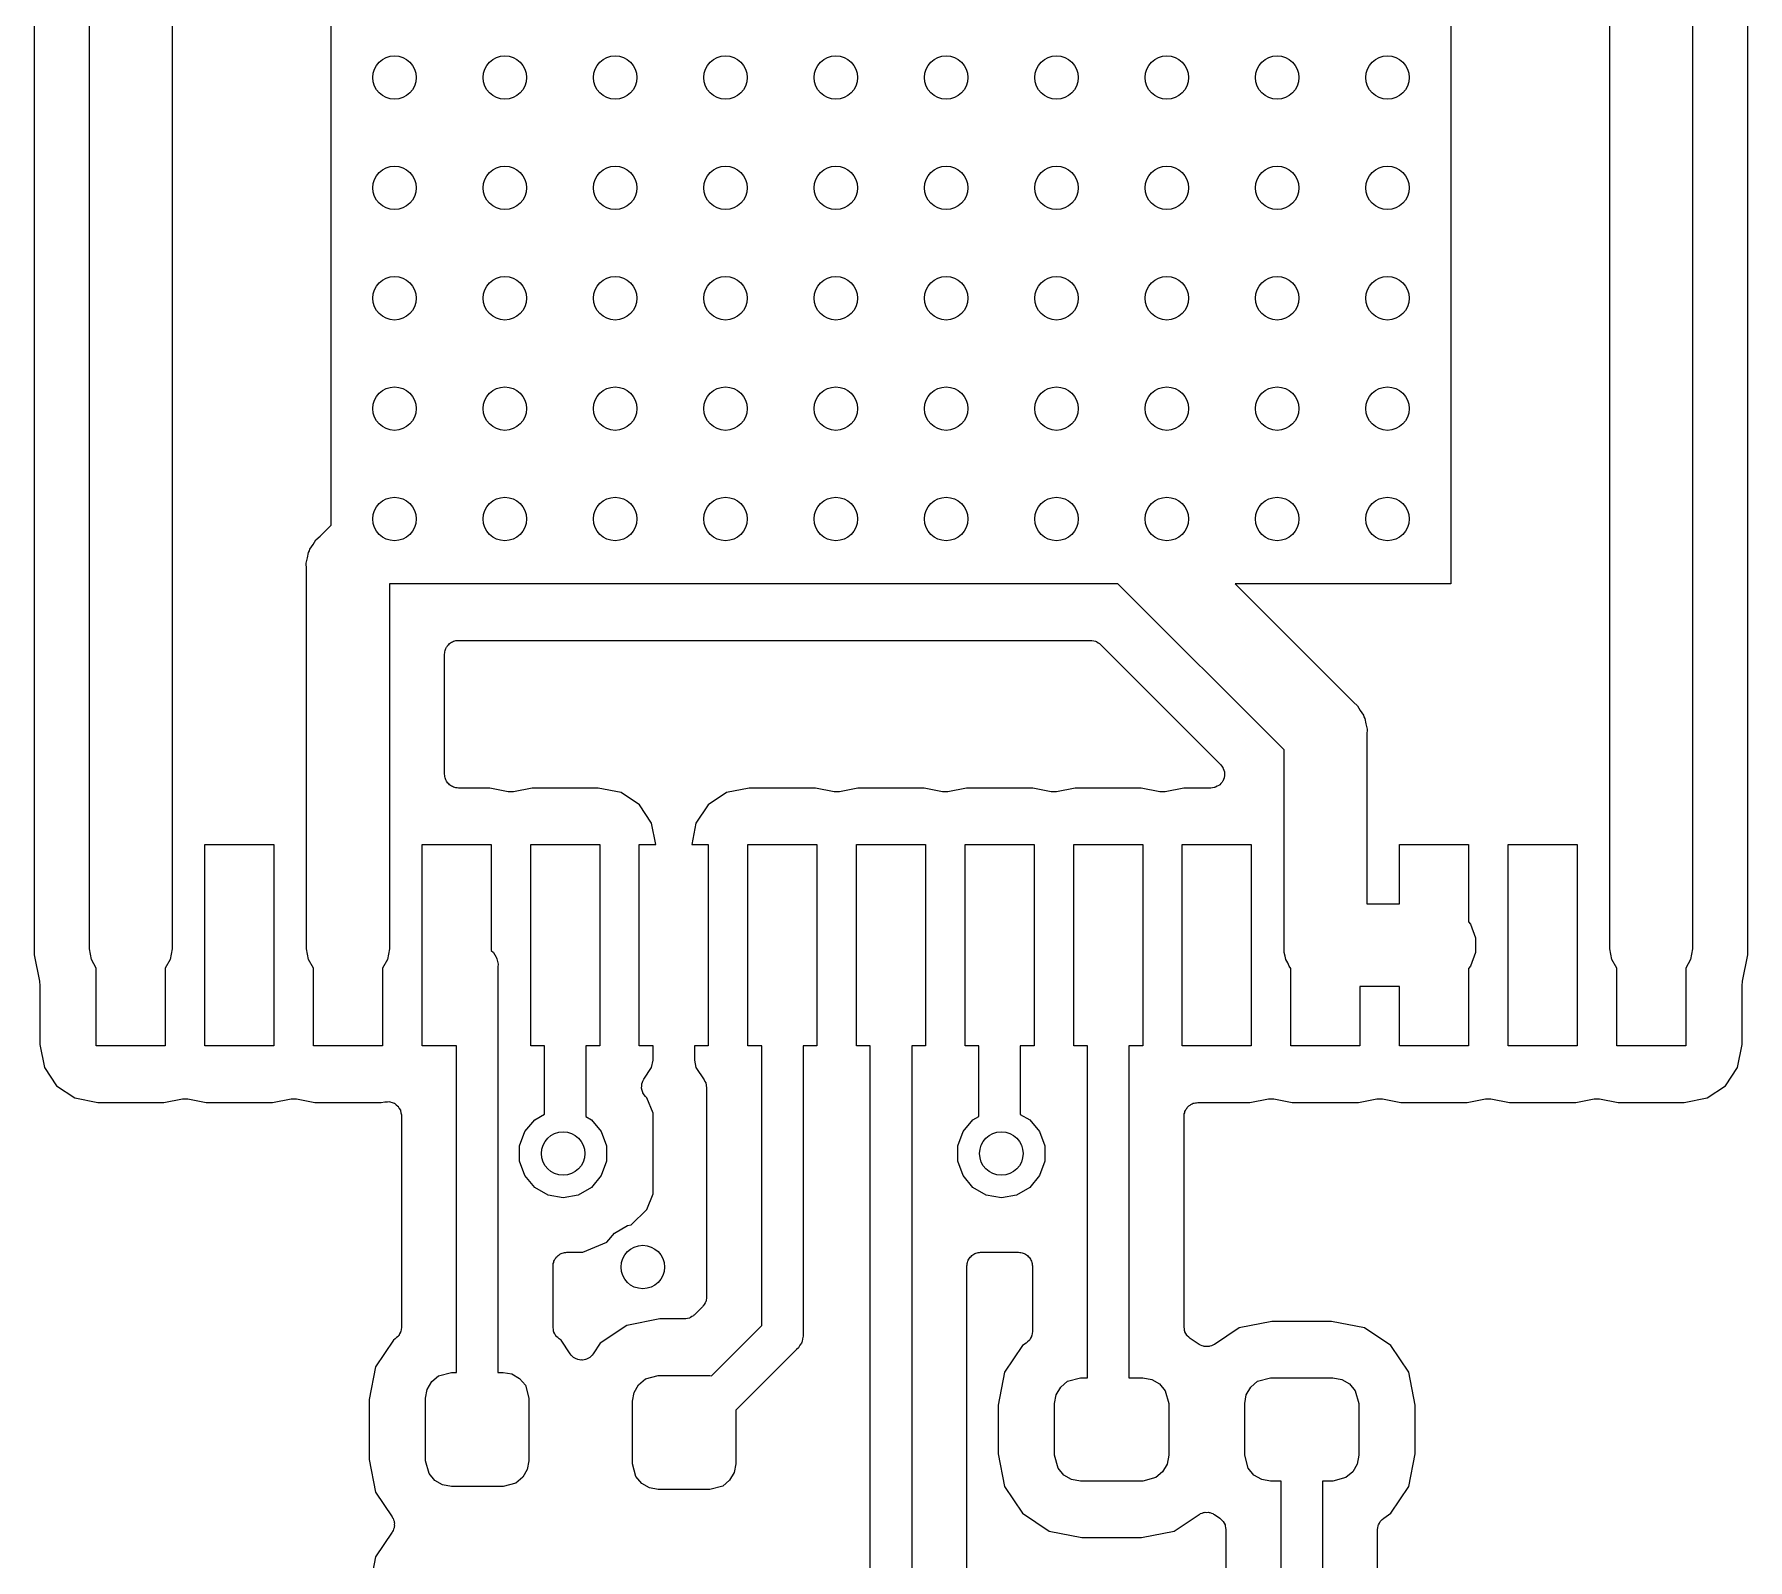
# Model space of a CAD drawing. Extents: x 40 to 163, y -163 to -37.
# Drawn here: x 65.77 to 81.55, y -81.46 to -67.42 of the extents above; entities that cross this region are included whole.
import ezdxf

# ---------------------------------------------------------------- set-up
doc = ezdxf.new("R2010")
doc.units = 0
doc.header["$MEASUREMENT"] = 0
doc.layers.add('BLACK', color=7, linetype='CONTINUOUS')

msp = doc.modelspace()

# ---------------------------------------------------------------- linework, layer by layer
at = {"layer": 'BLACK', "linetype": 'CONTINUOUS'}
for p, q in [((65.771, -65.2661), (65.771, -75.8939)), ((66.279, -75.8396), (66.279, -65.1826)), ((81.041, -66.1224), (81.041, -75.8396)), ((81.549, -75.8939), (81.549, -66.2059)), ((67.041, -66.3829), (67.041, -75.8396)), ((80.279, -74.0839), (80.279, -66.3829)), ((68.5038, -71.9401), (68.5038, -67.2211)), ((78.8162, -67.2211), (78.8162, -72.4789)), ((68.4024, -72.0415), (68.5038, -71.9401)), ((68.3384, -72.1178), (68.3636, -72.074)), ((68.3636, -72.074), (68.4024, -72.0415)), ((68.2746, -72.289), (68.2877, -72.2402)), ((68.2877, -72.2402), (68.2965, -72.1904)), ((68.2965, -72.1904), (68.305, -72.1756)), ((68.305, -72.1756), (68.3094, -72.1592)), ((68.3094, -72.1592), (68.3384, -72.1178)), ((68.279, -72.3393), (68.2746, -72.289)), ((68.279, -74.0839), (68.279, -72.3393)), ((69.0426, -72.4789), (69.041, -72.4805)), ((69.041, -72.4805), (69.041, -75.8396)), ((75.7501, -72.4789), (69.0426, -72.4789)), ((77.279, -74.0078), (75.7501, -72.4789)), ((78.8162, -72.4789), (76.8277, -72.4789)), ((76.8277, -72.4789), (77.9176, -73.5688)), ((69.5732, -73.0543), (69.5787, -73.0447)), ((69.5787, -73.0447), (69.5872, -73.0376)), ((69.5872, -73.0376), (69.5944, -73.0291)), ((69.5944, -73.0291), (69.604, -73.0235)), ((69.604, -73.0235), (69.6125, -73.0164)), ((69.6125, -73.0164), (69.6229, -73.0126)), ((69.6229, -73.0126), (69.6326, -73.007)), ((69.6326, -73.007), (69.6435, -73.0051)), ((69.6435, -73.0051), (69.6539, -73.0013)), ((69.6539, -73.0013), (69.6651, -73.0013)), ((69.6651, -73.0013), (69.676, -72.9993)), ((69.676, -72.9993), (75.4995, -72.9993)), ((75.4995, -72.9993), (75.505, -73.0003)), ((75.505, -73.0003), (75.5106, -72.9998)), ((75.5106, -72.9998), (75.5266, -73.0041)), ((75.5266, -73.0041), (75.5429, -73.007)), ((75.5429, -73.007), (75.5478, -73.0098)), ((75.5478, -73.0098), (75.5532, -73.0112)), ((75.5532, -73.0112), (75.5668, -73.0208)), ((75.5668, -73.0208), (75.5811, -73.0291)), ((75.5811, -73.0291), (75.5847, -73.0333)), ((75.5847, -73.0333), (75.5893, -73.0365)), ((75.5893, -73.0365), (76.6947, -74.142)), ((69.549, -73.1263), (69.5509, -73.1154)), ((69.549, -74.2318), (69.549, -73.1263)), ((69.5509, -73.1043), (69.5547, -73.0938)), ((69.5509, -73.1154), (69.5509, -73.1043)), ((69.5547, -73.0938), (69.5567, -73.0829)), ((69.5567, -73.0829), (69.5622, -73.0733)), ((69.5622, -73.0733), (69.566, -73.0628)), ((69.566, -73.0628), (69.5732, -73.0543)), ((77.9176, -73.5688), (77.9564, -73.6013)), ((77.9564, -73.6013), (77.9816, -73.6451)), ((77.9816, -73.6451), (78.0106, -73.6865)), ((78.0106, -73.6865), (78.015, -73.7029)), ((78.015, -73.7029), (78.0235, -73.7177)), ((78.0235, -73.7177), (78.0323, -73.7675)), ((78.0323, -73.7675), (78.0454, -73.8163)), ((78.0454, -73.8163), (78.041, -73.8666)), ((78.041, -73.8666), (78.041, -75.4253)), ((68.279, -75.8396), (68.279, -74.0839)), ((68.279, -74.0839), (68.279, -74.0839)), ((76.6947, -74.142), (76.7042, -74.1556)), ((76.7042, -74.1556), (76.7149, -74.1683)), ((77.279, -75.7391), (77.279, -74.0078)), ((80.279, -75.8396), (80.279, -74.0839)), ((80.279, -74.0839), (80.279, -74.0839)), ((69.5509, -74.2427), (69.549, -74.2318)), ((69.5509, -74.2538), (69.5509, -74.2427)), ((69.5547, -74.2643), (69.5509, -74.2538)), ((69.5567, -74.2752), (69.5547, -74.2643)), ((69.5622, -74.2848), (69.5567, -74.2752)), ((69.566, -74.2953), (69.5622, -74.2848)), ((69.5732, -74.3038), (69.566, -74.2953)), ((69.5787, -74.3134), (69.5732, -74.3038)), ((69.5872, -74.3205), (69.5787, -74.3134)), ((76.709, -74.3046), (76.6972, -74.3163)), ((76.7113, -74.2995), (76.709, -74.3046)), ((76.7149, -74.2953), (76.7113, -74.2995)), ((76.7149, -74.1683), (76.7168, -74.1735)), ((76.7206, -74.2797), (76.7149, -74.2953)), ((76.7168, -74.1735), (76.72, -74.1781)), ((76.72, -74.1781), (76.7243, -74.1941)), ((76.7276, -74.2646), (76.7206, -74.2797)), ((76.7243, -74.1941), (76.73, -74.2097)), ((76.7281, -74.2591), (76.7276, -74.2646)), ((76.73, -74.2538), (76.7281, -74.2591)), ((76.73, -74.2097), (76.73, -74.2153)), ((76.73, -74.2153), (76.7314, -74.2207)), ((76.7314, -74.2207), (76.73, -74.2372)), ((76.73, -74.2372), (76.73, -74.2538)), ((69.5944, -74.329), (69.5872, -74.3205)), ((69.604, -74.3346), (69.5944, -74.329)), ((69.6125, -74.3417), (69.604, -74.3346)), ((69.6229, -74.3455), (69.6125, -74.3417)), ((69.6326, -74.3511), (69.6229, -74.3455)), ((69.6435, -74.353), (69.6326, -74.3511)), ((69.6539, -74.3568), (69.6435, -74.353)), ((69.6651, -74.3568), (69.6539, -74.3568)), ((69.676, -74.3588), (69.6651, -74.3568)), ((69.965, -74.3588), (69.676, -74.3588)), ((70.1352, -74.3926), (69.965, -74.3588)), ((70.138, -74.3927), (70.1352, -74.3926)), ((70.1407, -74.3936), (70.138, -74.3927)), ((70.16, -74.3932), (70.1407, -74.3936)), ((70.1793, -74.3936), (70.16, -74.3932)), ((70.182, -74.3927), (70.1793, -74.3936)), ((70.1848, -74.3926), (70.182, -74.3927)), ((70.355, -74.3588), (70.1848, -74.3926)), ((70.965, -74.3588), (70.355, -74.3588)), ((71.1757, -74.4007), (70.965, -74.3588)), ((71.3437, -74.513), (71.1757, -74.4007)), ((72.1443, -74.4007), (71.9763, -74.513)), ((72.355, -74.3588), (72.1443, -74.4007)), ((72.965, -74.3588), (72.355, -74.3588)), ((73.1352, -74.3926), (72.965, -74.3588)), ((73.138, -74.3927), (73.1352, -74.3926)), ((73.1407, -74.3936), (73.138, -74.3927)), ((73.16, -74.3932), (73.1407, -74.3936)), ((73.1793, -74.3936), (73.16, -74.3932)), ((73.182, -74.3927), (73.1793, -74.3936)), ((73.1848, -74.3926), (73.182, -74.3927)), ((73.355, -74.3588), (73.1848, -74.3926)), ((73.965, -74.3588), (73.355, -74.3588)), ((74.1352, -74.3926), (73.965, -74.3588)), ((74.138, -74.3927), (74.1352, -74.3926)), ((74.1407, -74.3936), (74.138, -74.3927)), ((74.16, -74.3932), (74.1407, -74.3936)), ((74.1793, -74.3936), (74.16, -74.3932)), ((74.182, -74.3927), (74.1793, -74.3936)), ((74.1848, -74.3926), (74.182, -74.3927)), ((74.355, -74.3588), (74.1848, -74.3926)), ((74.965, -74.3588), (74.355, -74.3588)), ((75.1352, -74.3926), (74.965, -74.3588)), ((75.138, -74.3927), (75.1352, -74.3926)), ((75.1407, -74.3936), (75.138, -74.3927)), ((75.16, -74.3932), (75.1407, -74.3936)), ((75.1793, -74.3936), (75.16, -74.3932)), ((75.182, -74.3927), (75.1793, -74.3936)), ((75.1848, -74.3926), (75.182, -74.3927)), ((75.355, -74.3588), (75.1848, -74.3926)), ((75.965, -74.3588), (75.355, -74.3588)), ((76.1352, -74.3926), (75.965, -74.3588)), ((76.138, -74.3927), (76.1352, -74.3926)), ((76.1407, -74.3936), (76.138, -74.3927)), ((76.16, -74.3932), (76.1407, -74.3936)), ((76.1793, -74.3936), (76.16, -74.3932)), ((76.182, -74.3927), (76.1793, -74.3936)), ((76.1848, -74.3926), (76.182, -74.3927)), ((76.355, -74.3588), (76.1848, -74.3926)), ((76.6049, -74.3588), (76.355, -74.3588)), ((76.6213, -74.3559), (76.6049, -74.3588)), ((76.6378, -74.3544), (76.6213, -74.3559)), ((76.6429, -74.3521), (76.6378, -74.3544)), ((76.6484, -74.3511), (76.6429, -74.3521)), ((76.6627, -74.3428), (76.6484, -74.3511)), ((76.6778, -74.3358), (76.6627, -74.3428)), ((76.6817, -74.3318), (76.6778, -74.3358)), ((76.6866, -74.329), (76.6817, -74.3318)), ((76.6972, -74.3163), (76.6866, -74.329)), ((71.456, -74.681), (71.3437, -74.513)), ((71.9763, -74.513), (71.864, -74.681)), ((71.4955, -74.8792), (71.456, -74.681)), ((71.864, -74.681), (71.8245, -74.8792)), ((67.3425, -76.7334), (67.3425, -74.8792)), ((67.3425, -74.8792), (67.9775, -74.8792)), ((67.9775, -74.8792), (67.9775, -76.7334)), ((69.3425, -76.7334), (69.3425, -74.8792)), ((69.3425, -74.8792), (69.9775, -74.8792)), ((69.9775, -74.8792), (69.9775, -75.8544)), ((70.3425, -76.7334), (70.3425, -74.8792)), ((70.3425, -74.8792), (70.9775, -74.8792)), ((70.9775, -74.8792), (70.9775, -76.7334)), ((71.3425, -76.7334), (71.3425, -74.8792)), ((71.3425, -74.8792), (71.4955, -74.8792)), ((71.8245, -74.8792), (71.9775, -74.8792)), ((71.9775, -74.8792), (71.9775, -76.7334)), ((72.3425, -76.7334), (72.3425, -74.8792)), ((72.3425, -74.8792), (72.9775, -74.8792)), ((72.9775, -74.8792), (72.9775, -76.7334)), ((73.3425, -76.7334), (73.3425, -74.8792)), ((73.3425, -74.8792), (73.9775, -74.8792)), ((73.9775, -74.8792), (73.9775, -76.7334)), ((74.3425, -76.7334), (74.3425, -74.8792)), ((74.3425, -74.8792), (74.9775, -74.8792)), ((74.9775, -74.8792), (74.9775, -76.7334)), ((75.3425, -76.7334), (75.3425, -74.8792)), ((75.3425, -74.8792), (75.9775, -74.8792)), ((75.9775, -74.8792), (75.9775, -76.7334)), ((76.3425, -76.7334), (76.3425, -74.8792)), ((76.3425, -74.8792), (76.9775, -74.8792)), ((76.9775, -74.8792), (76.9775, -76.7334)), ((78.3425, -75.4253), (78.3425, -74.8792)), ((78.3425, -74.8792), (78.9775, -74.8792)), ((78.9775, -74.8792), (78.9775, -75.592)), ((79.3425, -76.7334), (79.3425, -74.8792)), ((79.3425, -74.8792), (79.9775, -74.8792)), ((79.9775, -74.8792), (79.9775, -76.7334)), ((78.041, -75.4253), (78.3425, -75.4253)), ((78.9775, -75.592), (78.995, -75.6129)), ((78.995, -75.6129), (79.041, -75.7391)), ((66.2965, -75.9386), (66.279, -75.8396)), ((67.041, -75.8396), (67.0235, -75.9386)), ((68.2965, -75.9386), (68.279, -75.8396)), ((69.041, -75.8396), (69.0235, -75.9386)), ((69.9775, -75.8544), (69.9788, -75.8557)), ((69.9788, -75.8557), (69.9982, -75.872)), ((69.9982, -75.872), (70.0108, -75.8939)), ((77.279, -75.8735), (77.279, -75.7391)), ((77.2906, -75.9053), (77.279, -75.8735)), ((79.041, -75.8735), (78.995, -75.9997)), ((79.041, -75.7391), (79.041, -75.8735)), ((80.2965, -75.9386), (80.279, -75.8396)), ((81.041, -75.8396), (81.0235, -75.9386)), ((65.771, -75.8939), (65.8196, -76.1383)), ((66.3425, -76.0184), (66.2965, -75.9386)), ((66.3425, -76.7334), (66.3425, -76.0184)), ((67.0235, -75.9386), (66.9775, -76.0184)), ((66.9775, -76.0184), (66.9775, -76.7334)), ((68.3425, -76.0184), (68.2965, -75.9386)), ((68.3425, -76.7334), (68.3425, -76.0184)), ((69.0235, -75.9386), (68.9775, -76.0184)), ((68.9775, -76.0184), (68.9775, -76.7334)), ((70.0108, -75.8939), (70.0253, -75.9145)), ((70.0253, -75.9145), (70.0275, -75.9228)), ((70.0275, -75.9228), (70.0318, -75.9301)), ((70.0318, -75.9301), (70.0362, -75.955)), ((70.0362, -75.955), (70.0427, -75.9794)), ((70.0427, -75.9794), (70.0405, -76.0046)), ((70.0405, -76.0046), (70.0405, -79.739)), ((77.2965, -75.9386), (77.2906, -75.9053)), ((77.3134, -75.9679), (77.2965, -75.9386)), ((77.325, -75.9997), (77.3134, -75.9679)), ((77.3425, -76.0206), (77.325, -75.9997)), ((77.3425, -76.7334), (77.3425, -76.0206)), ((78.995, -75.9997), (78.9775, -76.0206)), ((78.9775, -76.0206), (78.9775, -76.7334)), ((80.3425, -76.0184), (80.2965, -75.9386)), ((80.3425, -76.7334), (80.3425, -76.0184)), ((81.0235, -75.9386), (80.9775, -76.0184)), ((80.9775, -76.0184), (80.9775, -76.7334)), ((81.5004, -76.1383), (81.549, -75.8939)), ((65.8196, -76.1383), (65.8199, -76.1508)), ((65.8199, -76.1508), (65.8221, -76.1631)), ((65.8221, -76.1631), (65.8221, -76.7209)), ((78.3425, -76.1873), (77.9775, -76.1873)), ((77.9775, -76.1873), (77.9775, -76.7334)), ((78.3425, -76.7334), (78.3425, -76.1873)), ((81.4979, -76.1631), (81.5001, -76.1508)), ((81.4979, -76.7209), (81.4979, -76.1631)), ((81.5001, -76.1508), (81.5004, -76.1383)), ((65.8221, -76.7209), (65.864, -76.9316)), ((66.9775, -76.7334), (66.3425, -76.7334)), ((67.9775, -76.7334), (67.3425, -76.7334)), ((68.9775, -76.7334), (68.3425, -76.7334)), ((69.6595, -76.7334), (69.3425, -76.7334)), ((69.6595, -78.7233), (69.6595, -76.7334)), ((70.4695, -76.7334), (70.3425, -76.7334)), ((70.4695, -77.3608), (70.4695, -76.7334)), ((70.9775, -76.7334), (70.8505, -76.7334)), ((70.8505, -76.7334), (70.8505, -77.3834)), ((71.4695, -76.7334), (71.3425, -76.7334)), ((71.4695, -76.8639), (71.4695, -76.7334)), ((71.9775, -76.7334), (71.8505, -76.7334)), ((71.8505, -76.7334), (71.8505, -76.8639)), ((72.4695, -76.7334), (72.3425, -76.7334)), ((72.4695, -79.3081), (72.4695, -76.7334)), ((72.9775, -76.7334), (72.8505, -76.7334)), ((72.8505, -76.7334), (72.8505, -79.3787)), ((73.4695, -76.7334), (73.3425, -76.7334)), ((73.4695, -82.0253), (73.4695, -76.7334)), ((73.9775, -76.7334), (73.8505, -76.7334)), ((73.8505, -76.7334), (73.8505, -82.561)), ((74.4695, -76.7334), (74.3425, -76.7334)), ((74.4695, -77.3813), (74.4695, -76.7334)), ((74.9775, -76.7334), (74.8505, -76.7334)), ((74.8505, -76.7334), (74.8505, -77.3629)), ((75.4695, -76.7334), (75.3425, -76.7334)), ((75.4695, -79.789), (75.4695, -76.7334)), ((75.9775, -76.7334), (75.8505, -76.7334)), ((75.8505, -76.7334), (75.8505, -79.789)), ((76.9775, -76.7334), (76.3425, -76.7334)), ((77.9775, -76.7334), (77.3425, -76.7334)), ((78.9775, -76.7334), (78.3425, -76.7334)), ((79.9775, -76.7334), (79.3425, -76.7334)), ((80.9775, -76.7334), (80.3425, -76.7334)), ((81.456, -76.9316), (81.4979, -76.7209)), ((65.864, -76.9316), (65.9763, -77.0996)), ((71.3842, -77.0391), (71.456, -76.9316)), ((71.456, -76.9316), (71.4695, -76.8639)), ((71.8505, -76.8639), (71.864, -76.9316)), ((71.864, -76.9316), (71.9401, -77.0455)), ((81.3437, -77.0996), (81.456, -76.9316)), ((65.9763, -77.0996), (66.1443, -77.2119)), ((71.3633, -77.1207), (71.3651, -77.1001)), ((71.3637, -77.122), (71.3633, -77.1207)), ((71.3636, -77.1234), (71.3637, -77.122)), ((71.3694, -77.1433), (71.3636, -77.1234)), ((71.3651, -77.1001), (71.3665, -77.0794)), ((71.3665, -77.0794), (71.367, -77.0781)), ((71.367, -77.0781), (71.3672, -77.0767)), ((71.3672, -77.0767), (71.3759, -77.058)), ((71.3747, -77.1633), (71.3694, -77.1433)), ((71.3759, -77.058), (71.3842, -77.0391)), ((71.9401, -77.0455), (71.9462, -77.0595)), ((71.9462, -77.0595), (71.9538, -77.0727)), ((71.9538, -77.0727), (71.9551, -77.0795)), ((71.9551, -77.0795), (71.9579, -77.0859)), ((71.9579, -77.0859), (71.9589, -77.1011)), ((71.9589, -77.1011), (71.9615, -77.1161)), ((71.9615, -77.1161), (71.9615, -79.0451)), ((81.1757, -77.2119), (81.3437, -77.0996)), ((66.1443, -77.2119), (66.355, -77.2538)), ((66.355, -77.2538), (66.965, -77.2538)), ((66.965, -77.2538), (67.1352, -77.22)), ((67.1352, -77.22), (67.138, -77.2199)), ((67.138, -77.2199), (67.1407, -77.219)), ((67.1407, -77.219), (67.16, -77.2194)), ((67.16, -77.2194), (67.1793, -77.219)), ((67.1793, -77.219), (67.182, -77.2199)), ((67.182, -77.2199), (67.1848, -77.22)), ((67.1848, -77.22), (67.355, -77.2538)), ((67.355, -77.2538), (67.965, -77.2538)), ((67.965, -77.2538), (68.1352, -77.22)), ((68.1352, -77.22), (68.138, -77.2199)), ((68.138, -77.2199), (68.1407, -77.219)), ((68.1407, -77.219), (68.16, -77.2194)), ((68.16, -77.2194), (68.1793, -77.219)), ((68.1793, -77.219), (68.182, -77.2199)), ((68.182, -77.2199), (68.1848, -77.22)), ((68.1848, -77.22), (68.355, -77.2538)), ((68.355, -77.2538), (68.965, -77.2538)), ((68.965, -77.2538), (68.9997, -77.2469)), ((68.9997, -77.2469), (69.0011, -77.2469)), ((69.0011, -77.2469), (69.0024, -77.2464)), ((69.0024, -77.2464), (69.0231, -77.2464)), ((69.0231, -77.2464), (69.0438, -77.246)), ((69.0438, -77.246), (69.0451, -77.2464)), ((69.0451, -77.2464), (69.0466, -77.2464)), ((69.0466, -77.2464), (69.066, -77.2535)), ((69.066, -77.2535), (69.0856, -77.2601)), ((69.0856, -77.2601), (69.0867, -77.261)), ((69.0867, -77.261), (69.088, -77.2615)), ((69.088, -77.2615), (69.1039, -77.2748)), ((69.1039, -77.2748), (69.12, -77.2878)), ((69.12, -77.2878), (69.1207, -77.289)), ((69.1207, -77.289), (69.1218, -77.2899)), ((69.1218, -77.2899), (69.1321, -77.3078)), ((69.1321, -77.3078), (69.1429, -77.3255)), ((71.3755, -77.1644), (71.3747, -77.1633)), ((71.3759, -77.1658), (71.3755, -77.1644)), ((71.3882, -77.1825), (71.3759, -77.1658)), ((71.4, -77.1994), (71.3882, -77.1825)), ((71.4103, -77.2097), (71.4, -77.1994)), ((71.4695, -77.3527), (71.4103, -77.2097)), ((76.3755, -77.3173), (76.3827, -77.3088)), ((76.3827, -77.3088), (76.3882, -77.2992)), ((76.3882, -77.2992), (76.3967, -77.2921)), ((76.3967, -77.2921), (76.4039, -77.2836)), ((76.4039, -77.2836), (76.4135, -77.278)), ((76.4135, -77.278), (76.422, -77.2709)), ((76.422, -77.2709), (76.4324, -77.2671)), ((76.4324, -77.2671), (76.4421, -77.2615)), ((76.4421, -77.2615), (76.453, -77.2596)), ((76.453, -77.2596), (76.4634, -77.2558)), ((76.4634, -77.2558), (76.4746, -77.2558)), ((76.4746, -77.2558), (76.4855, -77.2538)), ((76.4855, -77.2538), (76.965, -77.2538)), ((76.965, -77.2538), (77.1352, -77.22)), ((77.1352, -77.22), (77.138, -77.2199)), ((77.138, -77.2199), (77.1407, -77.219)), ((77.1407, -77.219), (77.16, -77.2194)), ((77.16, -77.2194), (77.1793, -77.219)), ((77.1793, -77.219), (77.182, -77.2199)), ((77.182, -77.2199), (77.1848, -77.22)), ((77.1848, -77.22), (77.355, -77.2538)), ((77.355, -77.2538), (77.965, -77.2538)), ((77.965, -77.2538), (78.1352, -77.22)), ((78.1352, -77.22), (78.138, -77.2199)), ((78.138, -77.2199), (78.1407, -77.219)), ((78.1407, -77.219), (78.16, -77.2194)), ((78.16, -77.2194), (78.1793, -77.219)), ((78.1793, -77.219), (78.182, -77.2199)), ((78.182, -77.2199), (78.1848, -77.22)), ((78.1848, -77.22), (78.355, -77.2538)), ((78.355, -77.2538), (78.965, -77.2538)), ((78.965, -77.2538), (79.1352, -77.22)), ((79.1352, -77.22), (79.138, -77.2199)), ((79.138, -77.2199), (79.1407, -77.219)), ((79.1407, -77.219), (79.16, -77.2194)), ((79.16, -77.2194), (79.1793, -77.219)), ((79.1793, -77.219), (79.182, -77.2199)), ((79.182, -77.2199), (79.1848, -77.22)), ((79.1848, -77.22), (79.355, -77.2538)), ((79.355, -77.2538), (79.965, -77.2538)), ((79.965, -77.2538), (80.1352, -77.22)), ((80.1352, -77.22), (80.138, -77.2199)), ((80.138, -77.2199), (80.1407, -77.219)), ((80.1407, -77.219), (80.16, -77.2194)), ((80.16, -77.2194), (80.1793, -77.219)), ((80.1793, -77.219), (80.182, -77.2199)), ((80.182, -77.2199), (80.1848, -77.22)), ((80.1848, -77.22), (80.355, -77.2538)), ((80.355, -77.2538), (80.965, -77.2538)), ((80.965, -77.2538), (81.1757, -77.2119)), ((69.1429, -77.3255), (69.1431, -77.3268)), ((69.1431, -77.3268), (69.1438, -77.3281)), ((69.1438, -77.3281), (69.1474, -77.3484)), ((69.1474, -77.3484), (69.1515, -77.3687)), ((69.1515, -77.3687), (69.1513, -77.3701)), ((69.1513, -77.3701), (69.1515, -77.3715)), ((69.1515, -77.3715), (69.1515, -79.3255)), ((70.2887, -77.5209), (70.3794, -77.4129)), ((70.3794, -77.4129), (70.4695, -77.3608)), ((70.8505, -77.3834), (70.9016, -77.4129)), ((70.9016, -77.4129), (70.9923, -77.5209)), ((71.4695, -78.0953), (71.4695, -77.3527)), ((74.3242, -77.5209), (74.4149, -77.4129)), ((74.4149, -77.4129), (74.4695, -77.3813)), ((74.8505, -77.3629), (74.9371, -77.4129)), ((74.9371, -77.4129), (75.0278, -77.5209)), ((76.3585, -77.3808), (76.3604, -77.3699)), ((76.3585, -79.3207), (76.3585, -77.3808)), ((76.3604, -77.3588), (76.3642, -77.3483)), ((76.3604, -77.3699), (76.3604, -77.3588)), ((76.3642, -77.3483), (76.3662, -77.3374)), ((76.3662, -77.3374), (76.3717, -77.3278)), ((76.3717, -77.3278), (76.3755, -77.3173)), ((70.2405, -77.6535), (70.2887, -77.5209)), ((70.9923, -77.5209), (71.0405, -77.6535)), ((74.276, -77.6535), (74.3242, -77.5209)), ((75.0278, -77.5209), (75.076, -77.6535)), ((70.2405, -77.7945), (70.2405, -77.6535)), ((71.0405, -77.6535), (71.0405, -77.7945)), ((74.276, -77.7945), (74.276, -77.6535)), ((75.076, -77.6535), (75.076, -77.7945)), ((70.2887, -77.9271), (70.2405, -77.7945)), ((70.3794, -78.0351), (70.2887, -77.9271)), ((70.9923, -77.9271), (70.9016, -78.0351)), ((71.0405, -77.7945), (70.9923, -77.9271)), ((74.3242, -77.9271), (74.276, -77.7945)), ((74.4149, -78.0351), (74.3242, -77.9271)), ((75.0278, -77.9271), (74.9371, -78.0351)), ((75.076, -77.7945), (75.0278, -77.9271)), ((70.5016, -78.1057), (70.3794, -78.0351)), ((70.9016, -78.0351), (70.7794, -78.1057)), ((71.4103, -78.2383), (71.4695, -78.0953)), ((74.5371, -78.1057), (74.4149, -78.0351)), ((74.9371, -78.0351), (74.8149, -78.1057)), ((70.6405, -78.1302), (70.5016, -78.1057)), ((70.7794, -78.1057), (70.6405, -78.1302)), ((71.2675, -78.3811), (71.4103, -78.2383)), ((74.676, -78.1302), (74.5371, -78.1057)), ((74.8149, -78.1057), (74.676, -78.1302)), ((71.1129, -78.4574), (71.2351, -78.3868)), ((71.2351, -78.3868), (71.2675, -78.3811)), ((70.8211, -78.632), (71.0438, -78.5398)), ((71.0438, -78.5398), (71.1129, -78.4574)), ((69.6595, -79.739), (69.6595, -78.7233)), ((69.6595, -78.7233), (69.6595, -78.7233)), ((70.5504, -78.7369), (70.5542, -78.7265)), ((70.5542, -78.7265), (70.5562, -78.7156)), ((70.5562, -78.7156), (70.5617, -78.7059)), ((70.5617, -78.7059), (70.5655, -78.6955)), ((70.5655, -78.6955), (70.5727, -78.687)), ((70.5727, -78.687), (70.5782, -78.6774)), ((70.5782, -78.6774), (70.5867, -78.6702)), ((70.5867, -78.6702), (70.5939, -78.6617)), ((70.5939, -78.6617), (70.6035, -78.6562)), ((70.6035, -78.6562), (70.612, -78.649)), ((70.612, -78.649), (70.6224, -78.6452)), ((70.6224, -78.6452), (70.6321, -78.6397)), ((70.6321, -78.6397), (70.643, -78.6377)), ((70.643, -78.6377), (70.6534, -78.6339)), ((70.6534, -78.6339), (70.6646, -78.6339)), ((70.6646, -78.6339), (70.6755, -78.632)), ((70.6755, -78.632), (70.8211, -78.632)), ((74.3604, -78.7369), (74.3642, -78.7265)), ((74.3642, -78.7265), (74.3662, -78.7156)), ((74.3662, -78.7156), (74.3717, -78.7059)), ((74.3717, -78.7059), (74.3755, -78.6955)), ((74.3755, -78.6955), (74.3827, -78.687)), ((74.3827, -78.687), (74.3882, -78.6774)), ((74.3882, -78.6774), (74.3967, -78.6702)), ((74.3967, -78.6702), (74.4039, -78.6617)), ((74.4039, -78.6617), (74.4135, -78.6562)), ((74.4135, -78.6562), (74.422, -78.649)), ((74.422, -78.649), (74.4324, -78.6452)), ((74.4324, -78.6452), (74.4421, -78.6397)), ((74.4421, -78.6397), (74.453, -78.6377)), ((74.453, -78.6377), (74.4634, -78.6339)), ((74.4634, -78.6339), (74.4746, -78.6339)), ((74.4746, -78.6339), (74.4855, -78.632)), ((74.4855, -78.632), (74.8345, -78.632)), ((74.8345, -78.632), (74.8454, -78.6339)), ((74.8454, -78.6339), (74.8566, -78.6339)), ((74.8566, -78.6339), (74.867, -78.6377)), ((74.867, -78.6377), (74.8779, -78.6397)), ((74.8779, -78.6397), (74.8876, -78.6452)), ((74.8876, -78.6452), (74.898, -78.649)), ((74.898, -78.649), (74.9065, -78.6562)), ((74.9065, -78.6562), (74.9161, -78.6617)), ((74.9161, -78.6617), (74.9233, -78.6702)), ((74.9233, -78.6702), (74.9318, -78.6774)), ((74.9318, -78.6774), (74.9373, -78.687)), ((74.9373, -78.687), (74.9445, -78.6955)), ((74.9445, -78.6955), (74.9483, -78.7059)), ((74.9483, -78.7059), (74.9538, -78.7156)), ((74.9538, -78.7156), (74.9558, -78.7265)), ((74.9558, -78.7265), (74.9596, -78.7369)), ((70.5485, -78.759), (70.5504, -78.7481)), ((70.5485, -79.3255), (70.5485, -78.759)), ((70.5504, -78.7481), (70.5504, -78.7369)), ((74.3585, -78.759), (74.3604, -78.7481)), ((74.3585, -82.1475), (74.3585, -78.759)), ((74.3604, -78.7481), (74.3604, -78.7369)), ((74.9596, -78.7369), (74.9596, -78.7481)), ((74.9596, -78.7481), (74.9615, -78.759)), ((74.9615, -78.759), (74.9615, -79.3635)), ((71.9615, -79.0451), (71.9605, -79.0506)), ((71.9243, -79.1349), (71.8498, -79.2094)), ((71.9275, -79.1303), (71.9243, -79.1349)), ((71.9318, -79.1267), (71.9275, -79.1303)), ((71.9401, -79.1123), (71.9318, -79.1267)), ((71.9496, -79.0987), (71.9401, -79.1123)), ((71.951, -79.0933), (71.9496, -79.0987)), ((71.9538, -79.0885), (71.951, -79.0933)), ((71.9567, -79.0722), (71.9538, -79.0885)), ((71.961, -79.0561), (71.9567, -79.0722)), ((71.9605, -79.0506), (71.961, -79.0561)), ((69.1464, -79.3611), (69.1446, -79.3648)), ((69.1484, -79.3432), (69.1464, -79.3611)), ((69.1515, -79.3255), (69.1484, -79.3432)), ((70.5516, -79.3432), (70.5485, -79.3255)), ((70.5536, -79.3611), (70.5516, -79.3432)), ((70.5554, -79.3648), (70.5536, -79.3611)), ((71.2284, -79.3066), (70.9833, -79.4703)), ((71.53, -79.2466), (71.2284, -79.3066)), ((71.76, -79.2466), (71.53, -79.2466)), ((71.7655, -79.2456), (71.76, -79.2466)), ((71.7711, -79.2461), (71.7655, -79.2456)), ((71.7871, -79.2418), (71.7711, -79.2461)), ((71.8034, -79.2389), (71.7871, -79.2418)), ((71.8083, -79.2361), (71.8034, -79.2389)), ((71.8137, -79.2347), (71.8083, -79.2361)), ((71.8273, -79.2251), (71.8137, -79.2347)), ((71.8416, -79.2168), (71.8273, -79.2251)), ((71.8452, -79.2126), (71.8416, -79.2168)), ((71.8498, -79.2094), (71.8452, -79.2126)), ((72.0079, -79.7697), (72.4695, -79.3081)), ((76.3616, -79.3384), (76.3585, -79.3207)), ((76.3636, -79.3563), (76.3616, -79.3384)), ((76.3654, -79.36), (76.3636, -79.3563)), ((76.3662, -79.3642), (76.3654, -79.36)), ((76.8654, -79.3286), (76.6376, -79.4808)), ((77.167, -79.2686), (76.8654, -79.3286)), ((77.717, -79.2686), (77.167, -79.2686)), ((78.0186, -79.3286), (77.717, -79.2686)), ((78.2637, -79.4923), (78.0186, -79.3286)), ((69.0783, -79.4423), (68.9146, -79.6874)), ((69.0951, -79.4311), (69.0783, -79.4423)), ((69.108, -79.4187), (69.0951, -79.4311)), ((69.1218, -79.4072), (69.108, -79.4187)), ((69.1239, -79.4035), (69.1218, -79.4072)), ((69.1269, -79.4006), (69.1239, -79.4035)), ((69.1349, -79.3845), (69.1269, -79.4006)), ((69.1438, -79.369), (69.1349, -79.3845)), ((69.1446, -79.3648), (69.1438, -79.369)), ((70.5562, -79.369), (70.5554, -79.3648)), ((70.5651, -79.3845), (70.5562, -79.369)), ((70.5731, -79.4006), (70.5651, -79.3845)), ((70.5761, -79.4035), (70.5731, -79.4006)), ((70.5782, -79.4072), (70.5761, -79.4035)), ((70.592, -79.4187), (70.5782, -79.4072)), ((70.6049, -79.4311), (70.592, -79.4187)), ((70.6217, -79.4423), (70.6049, -79.4311)), ((70.7063, -79.5689), (70.6217, -79.4423)), ((70.9833, -79.4703), (70.9175, -79.5689)), ((72.8082, -79.5113), (72.7888, -79.5276)), ((72.8208, -79.4894), (72.8082, -79.5113)), ((72.8353, -79.4688), (72.8208, -79.4894)), ((72.8375, -79.4605), (72.8353, -79.4688)), ((72.8418, -79.4532), (72.8375, -79.4605)), ((72.8462, -79.4283), (72.8418, -79.4532)), ((72.8527, -79.4039), (72.8462, -79.4283)), ((72.8505, -79.3787), (72.8527, -79.4039)), ((74.8703, -79.4923), (74.7066, -79.7374)), ((74.9051, -79.4691), (74.8703, -79.4923)), ((74.918, -79.4567), (74.9051, -79.4691)), ((74.9318, -79.4451), (74.918, -79.4567)), ((74.9339, -79.4415), (74.9318, -79.4451)), ((74.9369, -79.4386), (74.9339, -79.4415)), ((74.9449, -79.4225), (74.9369, -79.4386)), ((74.9538, -79.4069), (74.9449, -79.4225)), ((74.9546, -79.4028), (74.9538, -79.4069)), ((74.9564, -79.399), (74.9546, -79.4028)), ((74.9584, -79.3812), (74.9564, -79.399)), ((74.9615, -79.3635), (74.9584, -79.3812)), ((76.3751, -79.3797), (76.3662, -79.3642)), ((76.3831, -79.3958), (76.3751, -79.3797)), ((76.3861, -79.3987), (76.3831, -79.3958)), ((76.3882, -79.4024), (76.3861, -79.3987)), ((76.402, -79.4139), (76.3882, -79.4024)), ((76.4149, -79.4263), (76.402, -79.4139)), ((76.4964, -79.4808), (76.4149, -79.4263)), ((76.5041, -79.4842), (76.4964, -79.4808)), ((76.5108, -79.4891), (76.5041, -79.4842)), ((76.5241, -79.493), (76.5108, -79.4891)), ((76.5368, -79.4986), (76.5241, -79.493)), ((76.5452, -79.4991), (76.5368, -79.4986)), ((76.5532, -79.5014), (76.5452, -79.4991)), ((76.567, -79.5005), (76.5532, -79.5014)), ((76.5808, -79.5014), (76.567, -79.5005)), ((76.5888, -79.4991), (76.5808, -79.5014)), ((76.5972, -79.4986), (76.5888, -79.4991)), ((76.6099, -79.493), (76.5972, -79.4986)), ((76.6232, -79.4891), (76.6099, -79.493)), ((76.6299, -79.4842), (76.6232, -79.4891)), ((76.6376, -79.4808), (76.6299, -79.4842)), ((78.4274, -79.7374), (78.2637, -79.4923)), ((70.7158, -79.5789), (70.7063, -79.5689)), ((70.724, -79.5901), (70.7158, -79.5789)), ((70.731, -79.5947), (70.724, -79.5901)), ((70.7368, -79.6007), (70.731, -79.5947)), ((70.7492, -79.6069), (70.7368, -79.6007)), ((70.7607, -79.6146), (70.7492, -79.6069)), ((70.7688, -79.6166), (70.7607, -79.6146)), ((70.7763, -79.6203), (70.7688, -79.6166)), ((70.7901, -79.6218), (70.7763, -79.6203)), ((70.8035, -79.6251), (70.7901, -79.6218)), ((70.8119, -79.6241), (70.8035, -79.6251)), ((70.8202, -79.6251), (70.8119, -79.6241)), ((70.8336, -79.6218), (70.8202, -79.6251)), ((70.8474, -79.6203), (70.8336, -79.6218)), ((70.8549, -79.6166), (70.8474, -79.6203)), ((70.863, -79.6146), (70.8549, -79.6166)), ((70.8745, -79.6069), (70.863, -79.6146)), ((70.887, -79.6007), (70.8745, -79.6069)), ((70.8927, -79.5947), (70.887, -79.6007)), ((70.8997, -79.5901), (70.8927, -79.5947)), ((70.9079, -79.5789), (70.8997, -79.5901)), ((70.9175, -79.5689), (70.9079, -79.5789)), ((72.7888, -79.5276), (72.23, -80.0864)), ((68.9146, -79.6874), (68.8546, -79.989)), ((69.3893, -79.8953), (69.4306, -79.8238)), ((69.4306, -79.8238), (69.4937, -79.7708)), ((69.4937, -79.7708), (69.6125, -79.739)), ((69.6125, -79.739), (69.6595, -79.739)), ((70.0405, -79.739), (70.0875, -79.739)), ((70.0875, -79.739), (70.1687, -79.7533)), ((70.1687, -79.7533), (70.2402, -79.7946)), ((70.2402, -79.7946), (70.2932, -79.8577)), ((71.3356, -79.8518), (71.3987, -79.7988)), ((71.3987, -79.7988), (71.5175, -79.767)), ((71.5175, -79.767), (71.9925, -79.767)), ((71.9925, -79.767), (72.0079, -79.7697)), ((74.7066, -79.7374), (74.6466, -80.039)), ((75.2226, -79.8738), (75.2857, -79.8208)), ((75.2857, -79.8208), (75.4045, -79.789)), ((75.4045, -79.789), (75.4695, -79.789)), ((75.8505, -79.789), (75.9795, -79.789)), ((75.9795, -79.789), (76.0607, -79.8033)), ((76.0607, -79.8033), (76.1322, -79.8446)), ((76.9726, -79.8738), (77.0357, -79.8208)), ((77.0357, -79.8208), (77.1545, -79.789)), ((77.1545, -79.789), (77.7295, -79.789)), ((77.7295, -79.789), (77.8107, -79.8033)), ((77.8107, -79.8033), (77.8822, -79.8446)), ((78.4874, -80.039), (78.4274, -79.7374)), ((68.8546, -79.989), (68.8546, -80.539)), ((69.375, -79.9765), (69.3893, -79.8953)), ((69.375, -80.5515), (69.375, -79.9765)), ((70.2932, -79.8577), (70.325, -79.9765)), ((70.325, -79.9765), (70.325, -80.5515)), ((71.28, -80.0045), (71.2943, -79.9233)), ((71.2943, -79.9233), (71.3356, -79.8518)), ((75.167, -80.0265), (75.1813, -79.9453)), ((75.1813, -79.9453), (75.2226, -79.8738)), ((76.1322, -79.8446), (76.1852, -79.9077)), ((76.1852, -79.9077), (76.217, -80.0265)), ((76.917, -80.0265), (76.9313, -79.9453)), ((76.9313, -79.9453), (76.9726, -79.8738)), ((77.8822, -79.8446), (77.9352, -79.9077)), ((77.9352, -79.9077), (77.967, -80.0265)), ((71.28, -80.5795), (71.28, -80.0045)), ((72.23, -80.0864), (72.23, -80.5795)), ((74.6466, -80.039), (74.6466, -80.489)), ((75.167, -80.5015), (75.167, -80.0265)), ((76.217, -80.0265), (76.217, -80.5015)), ((76.917, -80.5015), (76.917, -80.0265)), ((77.967, -80.0265), (77.967, -80.5015)), ((78.4874, -80.489), (78.4874, -80.039)), ((68.8546, -80.539), (68.9146, -80.8406)), ((69.4068, -80.6702), (69.375, -80.5515)), ((70.325, -80.5515), (70.3107, -80.6327)), ((71.3118, -80.6983), (71.28, -80.5795)), ((72.23, -80.5795), (72.2157, -80.6607)), ((74.6466, -80.489), (74.7066, -80.7906)), ((75.1988, -80.6202), (75.167, -80.5015)), ((75.2518, -80.6834), (75.1988, -80.6202)), ((76.2027, -80.5827), (76.1614, -80.6542)), ((76.217, -80.5015), (76.2027, -80.5827)), ((76.9488, -80.6202), (76.917, -80.5015)), ((77.0018, -80.6834), (76.9488, -80.6202)), ((77.9527, -80.5827), (77.9114, -80.6542)), ((77.967, -80.5015), (77.9527, -80.5827)), ((78.4274, -80.7906), (78.4874, -80.489)), ((69.4598, -80.7334), (69.4068, -80.6702)), ((69.5313, -80.7747), (69.4598, -80.7334)), ((69.6125, -80.789), (69.5313, -80.7747)), ((70.2062, -80.7572), (70.0875, -80.789)), ((70.2694, -80.7042), (70.2062, -80.7572)), ((70.3107, -80.6327), (70.2694, -80.7042)), ((71.3648, -80.7614), (71.3118, -80.6983)), ((71.4363, -80.8027), (71.3648, -80.7614)), ((72.1744, -80.7322), (72.1112, -80.7852)), ((72.2157, -80.6607), (72.1744, -80.7322)), ((75.3233, -80.7247), (75.2518, -80.6834)), ((75.4045, -80.739), (75.3233, -80.7247)), ((75.9795, -80.739), (75.4045, -80.739)), ((76.0982, -80.7072), (75.9795, -80.739)), ((76.1614, -80.6542), (76.0982, -80.7072)), ((77.0733, -80.7247), (77.0018, -80.6834)), ((77.1545, -80.739), (77.0733, -80.7247)), ((77.2515, -80.739), (77.1545, -80.739)), ((77.2515, -95.1991), (77.2515, -80.739)), ((77.7295, -80.739), (77.6325, -80.739)), ((77.6325, -80.739), (77.6325, -95.2697)), ((77.8482, -80.7072), (77.7295, -80.739)), ((77.9114, -80.6542), (77.8482, -80.7072)), ((68.9146, -80.8406), (69.0668, -81.0684)), ((70.0875, -80.789), (69.6125, -80.789)), ((71.5175, -80.817), (71.4363, -80.8027)), ((71.9925, -80.817), (71.5175, -80.817)), ((72.1112, -80.7852), (71.9925, -80.817)), ((74.7066, -80.7906), (74.8703, -81.0357)), ((78.2637, -81.0357), (78.4274, -80.7906)), ((69.0668, -81.0684), (69.0702, -81.0761)), ((69.0702, -81.0761), (69.0751, -81.0828)), ((69.0751, -81.0828), (69.079, -81.0961)), ((69.079, -81.0961), (69.0846, -81.1088)), ((74.8703, -81.0357), (75.1154, -81.1994)), ((76.2686, -81.1994), (76.4964, -81.0472)), ((76.4964, -81.0472), (76.5041, -81.0438)), ((76.5041, -81.0438), (76.5108, -81.0389)), ((76.5108, -81.0389), (76.5241, -81.035)), ((76.5241, -81.035), (76.5368, -81.0294)), ((76.5368, -81.0294), (76.5452, -81.0289)), ((76.5452, -81.0289), (76.5532, -81.0266)), ((76.5532, -81.0266), (76.567, -81.0275)), ((76.567, -81.0275), (76.5808, -81.0266)), ((76.5808, -81.0266), (76.5888, -81.0289)), ((76.5888, -81.0289), (76.5972, -81.0294)), ((76.5972, -81.0294), (76.6099, -81.035)), ((76.6099, -81.035), (76.6232, -81.0389)), ((76.6232, -81.0389), (76.6299, -81.0438)), ((76.6299, -81.0438), (76.6376, -81.0472)), ((76.6376, -81.0472), (76.6871, -81.0803)), ((76.6871, -81.0803), (76.7, -81.0927)), ((76.7, -81.0927), (76.7138, -81.1042)), ((78.1702, -81.1042), (78.184, -81.0927)), ((78.184, -81.0927), (78.1969, -81.0803)), ((78.1969, -81.0803), (78.2637, -81.0357)), ((69.0668, -81.2096), (68.9146, -81.4374)), ((69.0702, -81.2019), (69.0668, -81.2096)), ((69.0751, -81.1952), (69.0702, -81.2019)), ((69.079, -81.1819), (69.0751, -81.1952)), ((69.0846, -81.1692), (69.079, -81.1819)), ((69.0846, -81.1088), (69.0851, -81.1172)), ((69.0851, -81.1608), (69.0846, -81.1692)), ((69.0851, -81.1172), (69.0874, -81.1252)), ((69.0874, -81.1528), (69.0851, -81.1608)), ((69.0874, -81.1252), (69.0865, -81.139)), ((69.0865, -81.139), (69.0874, -81.1528)), ((75.1154, -81.1994), (75.417, -81.2594)), ((75.967, -81.2594), (76.2686, -81.1994)), ((76.7138, -81.1042), (76.7159, -81.1079)), ((76.7159, -81.1079), (76.7189, -81.1108)), ((76.7189, -81.1108), (76.7269, -81.1269)), ((76.7269, -81.1269), (76.7358, -81.1424)), ((76.7358, -81.1424), (76.7366, -81.1466)), ((76.7366, -81.1466), (76.7384, -81.1503)), ((76.7384, -81.1503), (76.7404, -81.1682)), ((76.7404, -81.1682), (76.7435, -81.1859)), ((76.7435, -81.1859), (76.7435, -88.4031)), ((78.1405, -81.1859), (78.1436, -81.1682)), ((78.1405, -95.1967), (78.1405, -81.1859)), ((78.1436, -81.1682), (78.1456, -81.1503)), ((78.1456, -81.1503), (78.1474, -81.1466)), ((78.1474, -81.1466), (78.1482, -81.1424)), ((78.1482, -81.1424), (78.1571, -81.1269)), ((78.1571, -81.1269), (78.1651, -81.1108)), ((78.1651, -81.1108), (78.1681, -81.1079)), ((78.1681, -81.1079), (78.1702, -81.1042)), ((75.417, -81.2594), (75.967, -81.2594)), ((68.9146, -81.4374), (68.8546, -81.739))]:
    msp.add_line(p, q, dxfattribs=at)
at = {"layer": 'BLACK'}
for centre in [(69.088, -67.818), (70.104, -67.818), (71.12, -67.818), (72.136, -67.818), (73.152, -67.818), (74.168, -67.818), (75.184, -67.818), (76.2, -67.818), (77.216, -67.818), (78.232, -67.818), (69.088, -68.834), (70.104, -68.834), (71.12, -68.834), (72.136, -68.834), (73.152, -68.834), (74.168, -68.834), (75.184, -68.834), (76.2, -68.834), (77.216, -68.834), (78.232, -68.834), (69.088, -69.85), (70.104, -69.85), (71.12, -69.85), (72.136, -69.85), (73.152, -69.85), (74.168, -69.85), (75.184, -69.85), (76.2, -69.85), (77.216, -69.85), (78.232, -69.85), (69.088, -70.866), (70.104, -70.866), (71.12, -70.866), (72.136, -70.866), (73.152, -70.866), (74.168, -70.866), (75.184, -70.866), (76.2, -70.866), (77.216, -70.866), (78.232, -70.866), (69.088, -71.882), (70.104, -71.882), (71.12, -71.882), (72.136, -71.882), (73.152, -71.882), (74.168, -71.882), (75.184, -71.882), (76.2, -71.882), (77.216, -71.882), (78.232, -71.882), (70.6405, -77.724), (74.676, -77.724), (71.374, -78.7685)]:
    msp.add_circle(centre, 0.2, dxfattribs=at)

doc.saveas('drawing.dxf')
